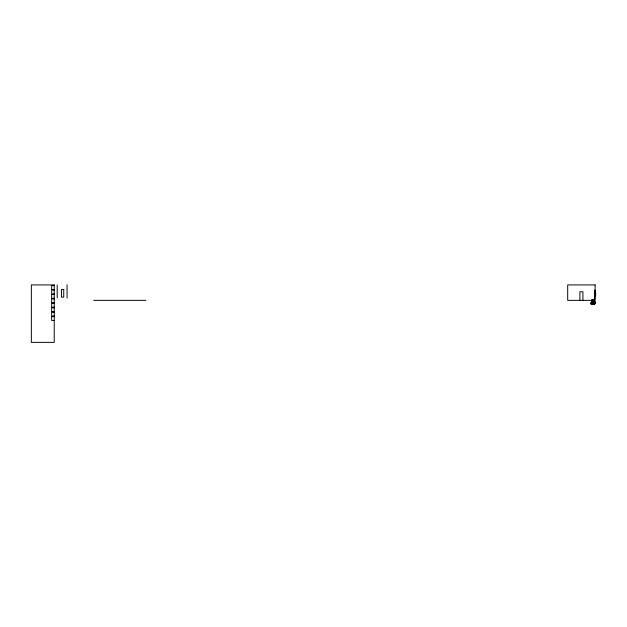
<?xml version="1.0" encoding="UTF-8"?>
<svg xmlns="http://www.w3.org/2000/svg" width="627" height="627" viewBox="0 0 627 627"><rect width="100%" height="100%" fill="white"/><g stroke="black" fill="none" stroke-linecap="round" stroke-linejoin="round"><path stroke-width="0.94" d="M591.802 301.438L591.739 300.372L591.739 301.822M594.992 294.549A1.372 1.372 0 0 1 594.952 294.815L594.804 295.811L594.796 295.341A9.515 9.515 0 0 0 594.741 294.776L594.717 294.666M591.802 302.629L591.786 302.214L592.131 303.311L592.084 300.498M591.912 302.026L591.912 302.183A1.583 1.583 0 0 0 591.919 301.979M592.272 302.731L592.202 303.272A2.688 2.688 0 0 1 591.81 303.366M592.491 301.846L592.507 301.83A5.674 5.674 0 0 0 592.515 302.198L592.664 302.551A1.959 1.959 0 0 0 592.852 303.029A1.254 1.254 0 0 1 592.946 303.249M594.184 303.962L594.192 303.546M594.553 303.17L594.521 303.045A3.754 3.754 0 0 0 594.31 302.512L594.224 302.371A1.677 1.677 0 0 1 594.192 302.081A2.422 2.422 0 0 0 594.106 301.642A4.969 4.969 0 0 1 593.918 300.842L593.785 300.482M594.2 303.029L593.393 303.272M595.188 295.615L595.211 295.074A17.901 17.901 0 0 0 595.227 294.478L595.235 293.671A13.128 13.128 0 0 0 595.211 293.044M592.617 303.209L592.617 303.139A5.761 5.761 0 0 0 592.578 302.763L592.586 301.995M592.068 300.984L591.99 299.996M592.233 303.64L592.225 303.876A2.445 2.445 0 0 0 592.225 304.267M594.028 303.977L594.028 303.774A1.81 1.81 0 0 0 594.028 303.515A2.383 2.383 0 0 0 593.973 303.781L593.973 303.993A2.571 2.571 0 0 1 594.012 304.228M595.007 293.538L594.992 293.546A1.317 1.317 0 0 0 594.725 292.887M595.054 295.591L595.054 295.56A2.155 2.155 0 0 1 595.086 295.239L595.109 295.207M594.905 293.797L594.851 293.53A3.386 3.386 0 0 0 594.686 293.342M592.57 302.277L592.452 301.352A12.673 12.673 0 0 0 592.194 300.082L592.115 300.121M594.709 296.547L594.733 296.195A12.626 12.626 0 0 0 594.749 295.568L594.749 295.333M594.78 296.453L594.717 296.924M591.912 301.673L591.935 301.524A5.047 5.047 0 0 0 591.943 300.96L591.912 300.051M594.365 301.164L594.349 301.101A1.654 1.654 0 0 1 594.318 300.709M592.194 302.959L592.225 301.963A8.073 8.073 0 0 1 592.202 301.626L592.194 301.281A4.961 4.961 0 0 1 592.194 300.984L592.233 300.694A3.637 3.637 0 0 0 592.162 300.137L592.115 299.988M594.177 304.134L594.177 304.158A2.414 2.414 0 0 0 594.153 303.891L594.263 303.421M594.905 295.944L594.96 294.847L594.921 295.364M595.634 295.63L595.634 295.599A4.765 4.765 0 0 0 595.642 295.254L595.642 294.016A6.38 6.38 0 0 0 595.611 293.53M594.898 295.529L594.976 295.082M595.368 293.075L595.399 293.107A2.986 2.986 0 0 0 595.415 293.624A1.865 1.865 0 0 1 595.415 294.032L595.415 294.063A1.129 1.129 0 0 0 595.431 293.851L595.423 293.326M591.778 302.872L591.77 302.888A1.905 1.905 0 0 0 591.747 303.272L591.786 303.35M591.661 302.582L591.637 300.623A12.179 12.179 0 0 0 591.614 300.278L591.645 300.357A10.275 10.275 0 0 1 591.676 300.639L591.716 301.321M594.725 299.087L594.811 298.679A2.226 2.226 0 0 1 594.749 298.233L594.717 297.77M593.557 303.084L594.13 302.912M595.36 295.67L595.282 293.655A7.469 7.469 0 0 0 595.195 292.323L595.156 292.276M595.219 303.272L595.148 302.81A4.138 4.138 0 0 1 594.882 302.065L594.749 301.509M595.054 296.077L595.54 295.74M590.767 303.053L591.089 302.998A0.854 0.854 0 0 0 591.551 302.865M593.456 302.661L593.534 302.637A2.03 2.03 0 0 1 593.91 302.575L593.926 302.575M593.369 302.951A0.933 0.933 0 0 0 593.691 302.919L593.683 302.88A1.419 1.419 0 0 1 594.098 302.865L594.145 302.857M594.78 304.213L593.691 304.103M594.208 302.7A0.964 0.964 0 0 0 593.965 302.747L594.067 302.778A1.583 1.583 0 0 0 593.793 302.849M594.192 302.653L593.816 302.379M591.096 303.037L591.324 303.147A1.011 1.011 0 0 1 591.645 303.154L591.661 303.154M593.651 302.496L593.636 302.473A0.988 0.988 0 0 1 593.291 302.308L593.855 302.449M593.393 304.385L592.35 304.377A4.483 4.483 0 0 1 592.068 304.369L591.927 304.338A2.147 2.147 0 0 0 591.465 304.189L591.41 304.181M54.494 285.606L51.657 285.606L51.657 289.47L54.494 289.47M54.494 290.042L51.657 290.042L51.657 293.898L54.494 293.898M54.494 294.471L51.657 294.471L51.657 298.327L54.494 298.327M54.494 298.899L51.657 298.899L51.657 302.755L54.494 302.755M93.721 300.357L145.903 300.357M54.494 303.327L51.657 303.327L51.657 307.191L54.494 307.191M592.327 303.296L592.405 302.614M54.494 307.763L51.657 307.763L51.657 311.619L54.494 311.619M54.494 312.191L51.657 312.191L51.657 316.047L54.494 316.047M54.494 316.619L51.657 316.619L51.657 320.483L54.494 320.483M592.876 304.456L591.512 304.244M595.517 295.599L595.579 294.298M593.667 302.347L593.408 302.128A2.202 2.202 0 0 1 593.126 301.759A2.022 2.022 0 0 0 592.993 301.556L593.346 302.308M592.115 303.523L591.77 303.429A6.145 6.145 0 0 1 591.143 303.288L590.885 303.131M593.079 302.755A1.105 1.105 0 0 0 593.307 302.817L593.346 302.622A2.539 2.539 0 0 1 592.852 301.462L592.781 301.375A6.646 6.646 0 0 0 592.711 300.976L592.703 300.976M592.907 300.686L592.891 300.647A4.397 4.397 0 0 0 593.236 301.195A3.801 3.801 0 0 0 593.855 301.799L594.137 302.128M591.143 304.095L590.705 303.625A2.147 2.147 0 0 1 590.728 303.311A2.194 2.194 0 0 1 590.752 303.593A1.199 1.199 0 0 0 590.752 303.899M592.625 301.101L592.648 301.328A5.298 5.298 0 0 0 592.766 302.159L592.938 302.622A0.831 0.831 0 0 0 593.518 302.841L592.883 302.755A1.019 1.019 0 0 0 593.056 302.99L593.048 303.045A1.372 1.372 0 0 1 592.789 302.629M593.401 302.708L592.977 302.449M593.949 301.822L593.926 301.869A3.284 3.284 0 0 1 593.071 300.889L593.04 300.842M593.463 302.324L593.44 302.308A1.356 1.356 0 0 1 593.017 301.603L592.805 301.203M594.082 302.277L594.106 302.261A4.891 4.891 0 0 1 593.385 301.72L593.299 301.626M594.028 302.363L594.098 302.418A2.759 2.759 0 0 1 593.103 301.501L593.071 301.485M593.871 302.285L593.847 302.269A5.714 5.714 0 0 1 593.393 301.838L593.322 301.775M593.973 302.261L593.863 302.183A3.668 3.668 0 0 1 593.134 301.321L593.103 301.305M593.973 302.089L594.13 302.112A4.099 4.099 0 0 1 593.973 301.462L593.965 301.462M593.957 302.081L593.863 302.01A3.292 3.292 0 0 1 593.095 301.195L593.032 301.101M594.749 290.089L594.874 290.199A1.191 1.191 0 0 1 595.156 290.818A3.331 3.331 0 0 0 595.321 291.336L595.352 291.43A3.111 3.111 0 0 1 595.54 292.096L595.587 293.342M594.717 291.281L594.843 291.398A1.889 1.889 0 0 1 595.133 291.712L595.188 291.767A1.552 1.552 0 0 0 595.062 291.43L595.047 291.406M592.742 300.208L593.024 300.654A4.028 4.028 0 0 0 593.604 301.438L593.698 301.509A2.547 2.547 0 0 0 593.887 301.681M594.78 290.56L594.717 290.481A1.544 1.544 0 0 1 595.188 291.202L595.297 291.453M594.741 291.5L594.819 291.571A5.416 5.416 0 0 1 595.086 291.861L595.156 292.049M593.479 302.253L593.009 301.462A14.586 14.586 0 0 1 592.672 300.756L592.405 300.114M594.702 291.539L594.858 292.08M593.581 301.117L593.62 301.156A5.04 5.04 0 0 1 593.079 300.458A8.08 8.08 0 0 0 592.774 299.988M594.843 291.68L594.921 291.782A1.152 1.152 0 0 1 595.031 292.033L595.062 292.151M593.095 302.12L593.142 302.136A0.87 0.87 0 0 0 593.44 302.449M592.39 300.286L592.421 300.278A1.983 1.983 0 0 1 592.546 300.842L592.57 301.509A4.232 4.232 0 0 0 592.766 302.488L592.797 302.527M595.07 302.841L595.086 302.857A3.441 3.441 0 0 1 594.851 302.277L594.827 302.175M594.717 290.787L594.757 290.85A6.646 6.646 0 0 0 594.952 291.108L595.07 291.257A1.285 1.285 0 0 1 595.407 291.939M595.062 292.55L595.078 292.582A2.312 2.312 0 0 0 594.725 292.198A1.027 1.027 0 0 1 595.039 292.738M594.898 290.999L594.913 291.014A0.886 0.886 0 0 1 594.796 290.732M595.18 303.1L595.109 302.943A7.03 7.03 0 0 1 594.772 302.143L594.42 300.78M595.078 293.154L594.992 293.005A1.168 1.168 0 0 0 594.851 292.778L595.054 293.036M595.274 292.025L595.282 292.033A7.383 7.383 0 0 1 595.493 294.29M594.843 302.904L594.866 302.951A3.731 3.731 0 0 1 594.529 301.963L594.561 301.893M595.329 291.524L595.352 291.571A2.571 2.571 0 0 1 595.47 292.253M594.804 302.065L594.811 302.081A6.756 6.756 0 0 1 594.694 301.681L594.568 301.383M592.539 303.288L592.523 303.264A7.054 7.054 0 0 1 592.46 302.684L592.264 301.023M593.024 302.23L593.056 302.292A1.035 1.035 0 0 0 593.181 302.512L593.181 302.567A2.571 2.571 0 0 1 592.97 302.167L592.97 302.167M593.385 300.56L593.393 300.576A0.933 0.933 0 0 1 593.416 300.129M592.876 302.496L592.907 302.559A3.354 3.354 0 0 1 592.734 301.328L592.687 301.085M594.874 303.092L594.764 302.865A3.284 3.284 0 0 1 594.553 302.292L594.498 302.073M593.981 300.043L593.996 300.09A6.748 6.748 0 0 1 594.09 300.568L594.294 301.94M594.216 300.215L594.184 300.302A1.364 1.364 0 0 1 594.247 300.607L594.278 300.466M594.31 302.12L594.286 302.049A8.018 8.018 0 0 1 594.13 301.25L594.114 301.187A2.359 2.359 0 0 0 594.043 300.85M594.467 301.799L594.467 301.783A10.416 10.416 0 0 1 594.325 301.25L594.184 300.647A13.159 13.159 0 0 1 594.122 300.333L594.082 300.121M595.446 292.456L595.454 292.472A2.532 2.532 0 0 1 595.384 291.978L595.376 291.978M594.31 301.822L594.318 301.838A3.629 3.629 0 0 1 594.255 301.548L594.239 301.493A2.281 2.281 0 0 0 594.451 301.924M594.49 302.802L594.372 302.379A2.093 2.093 0 0 1 594.529 302.817M594.655 301.877L594.694 301.861A2.845 2.845 0 0 1 594.709 302.136L594.694 302.143A2.155 2.155 0 0 1 594.568 301.681M594.835 302.238L594.318 300.074M592.264 300.984L592.397 302.543M594.365 300.004L594.49 300.576M594.623 300.991L594.702 301.548M594.647 301.313L594.474 300.2M594.075 304.213L594.075 304.228A2.9 2.9 0 0 1 594.122 303.829L594.122 303.734A1.685 1.685 0 0 0 594.122 303.499A2.43 2.43 0 0 0 594.067 303.758L594.067 303.993M594.122 301.853L593.965 300.976M593.706 300.411L593.808 300.882L593.745 300.294M593.847 300.835L593.949 301.368M594.137 301.07L594.13 301.015A2.72 2.72 0 0 0 594.075 300.748M592.484 300.897L592.35 300.208M592.828 301.399L592.836 301.462A8.018 8.018 0 0 1 592.852 301.83L592.86 301.924M592.374 300.396L592.539 302.049M595.141 294.839L595.141 294.862A0.901 0.901 0 0 1 595.125 295.098M592.241 301.375A3.715 3.715 0 0 0 592.272 301.987L592.178 301.995M592.358 301.932L592.421 302.849M591.778 302.59L591.747 301.995M593.926 300.67L593.926 300.764A4.718 4.718 0 0 0 593.816 300.215L593.816 300.215A1.771 1.771 0 0 0 593.863 300.639A4.381 4.381 0 0 0 593.84 300.09M595.101 292.801L595.117 293.279A8.543 8.543 0 0 1 595.023 294.917M595.556 292.903L595.548 292.699M594.843 294.855L594.835 294.706A0.815 0.815 0 0 1 594.874 294.235M593.604 303.797L593.307 303.578A1.857 1.857 0 0 0 593.683 303.562M591.888 300.466L591.802 301.36M595.109 295.231L595.109 295.262A1.669 1.669 0 0 1 595.07 295.701M582.938 300.357L582.938 291.782L579.889 291.782L579.889 300.357M67.065 284.729L67.065 297.982M57.198 284.924L57.198 297.786M592.139 303.703A1.74 1.74 0 0 1 592.154 304.189M594.952 290.897A2.422 2.422 0 0 1 595.141 291.21M594.733 292.793A1.575 1.575 0 0 1 595.117 293.365M594.709 293.601A1.458 1.458 0 0 1 594.764 293.875M594.733 291.963A1.497 1.497 0 0 1 595.172 292.84M593.111 300.443A4.577 4.577 0 0 0 593.675 301.164A2.022 2.022 0 0 0 593.879 301.344M593.659 301.015A1.089 1.089 0 0 1 593.416 300.647M593.667 300.999A2.43 2.43 0 0 1 593.84 301.187L593.832 301.203A1.317 1.317 0 0 1 593.432 300.764M594.208 300.592A1.16 1.16 0 0 1 594.145 300.286M594.929 302.951A2.853 2.853 0 0 1 594.804 302.59M594.271 302.52A3.057 3.057 0 0 1 594.443 302.951M594.333 302.716A1.254 1.254 0 0 1 594.404 303.162M590.971 303.17A6.066 6.066 0 0 0 591.731 303.413L591.794 303.476A2.351 2.351 0 0 1 592.045 303.554M594.082 303.303L594.059 303.311A1.183 1.183 0 0 0 594.294 303.154A1.426 1.426 0 0 0 594.043 303.311M54.228 284.924L31.35 284.924L31.35 342.366L54.228 342.366L54.228 284.924M595.125 284.924L567.694 284.924L567.694 300.357L595.125 300.357L595.125 284.924M63.742 289.423L61.454 289.423L61.454 297.143L63.742 297.143L63.742 289.423"/></g></svg>
